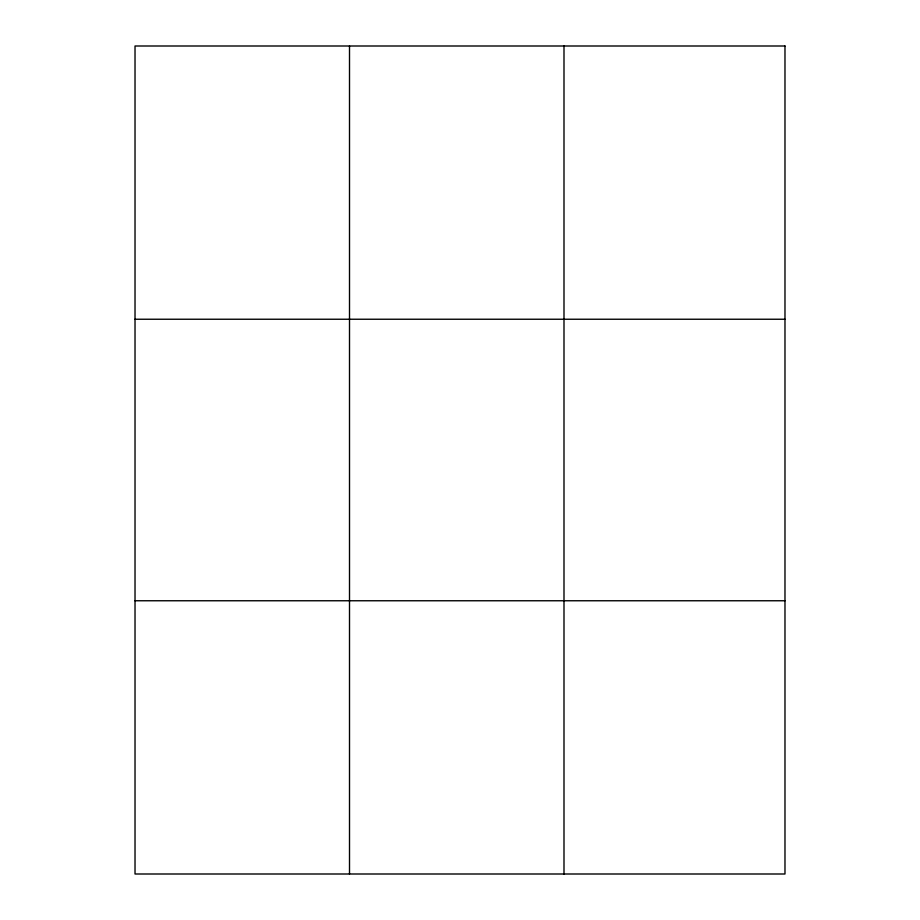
<?xml version="1.0" encoding="UTF-8"?>
<svg xmlns="http://www.w3.org/2000/svg" width="920" height="920" viewBox="0 0 920 920"><rect width="100%" height="100%" fill="white"/><g stroke="black" fill="none" stroke-linecap="round" stroke-linejoin="round"><path stroke-width="1.38" d="M349.508 46L349.508 874M563.995 46L563.995 874M135.021 319.24L784.978 319.24M135.021 600.76L784.978 600.76M784.978 46L784.978 874L135.021 874L135.021 46L784.978 46"/></g></svg>
